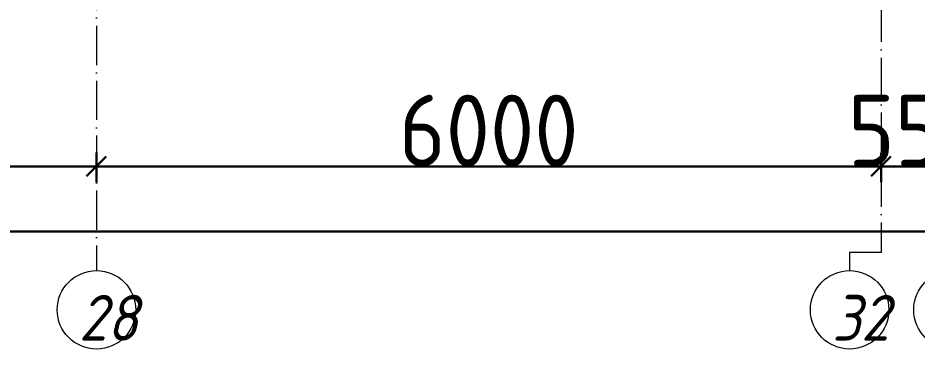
# Model space of a CAD drawing. Header units: millimetres. Extents: x -17017 to 628417, y -109036 to 199237.
# Drawn here: x 561860 to 568735, y -38224 to -35691 of the extents above; entities that cross this region are included whole.
import ezdxf

# ---------------------------------------------------------------- set-up
doc = ezdxf.new("R2010")
doc.units = ezdxf.units.MM
doc.linetypes.add('50_200_ШТРИХ_1Т_ш5_п1_п1_', pattern=[700, 500, -100, 0, -100])
for name, color, linetype, lineweight in [('A-____-____-DIMS', 7, 'Continuous', 9), ('S-GRID-____-IDEN', 7, 'Continuous', 9), ('S-GRID-____-OTLN-1', 7, '50_200_ШТРИХ_1Т_ш5_п1_п1_', 9), ('стяжа', 7, 'Continuous', 30)]:
    doc.layers.add(name, color=color, linetype=linetype, lineweight=lineweight)
doc.styles.add('ISOCPEUR_I_9', font='isocpeui.ttf', dxfattribs={"width": 0.9, "height": 250})
doc.styles.add('СПДС', font='isocpeur.ttf', dxfattribs={"width": 0.9})
doc.dimstyles.new('ISO-2_5_0_9К_БОЛЬШОЙ_ОСИ', dxfattribs={"dimscale": 304.8, "dimtxt": 248.995294, "dimasz": 0.492126, "dimexe": 0.393701, "dimexo": 0, "dimgap": 0, "dimtad": 1, "dimdec": 0, "dimzin": 0, "dimdsep": 46, "dimtxsty": 'ISOCPEUR_I_9', "dimblk1": 'OBLIQUE', "dimblk2": 'OBLIQUE', "dimsah": 1, "dimcen": 0.09, "dimdle": 0.393701, "dimazin": 0, "dimtfac": 1, "dimtdec": 4, "dimtix": 1, "dimtmove": 0, "dimatfit": 3, "dimfxl": 1, "dimtvp": 1, "dimtolj": 1, "dimtzin": 0, "dimarcsym": 2})

# ---------------------------------------------------------------- blocks, each defined once
blk = doc.blocks.new('Ось сетки - Круг_Ø6_00__ISO-2_5_0_9K_-25732049-АР1_План отверстий 3 этажа в осях 1-64_Ю-ЯЯ')
at = {"layer": 'S-GRID-____-IDEN'}
blk.add_circle((0, 0), 3, dxfattribs=at)
blk = doc.blocks.new('_Oblique')
at = {"color": 0, "linetype": 'ByBlock', "lineweight": -2}
blk.add_line((-0.5, -0.5), (0.5, 0.5), dxfattribs=at)
blk = doc.blocks.new('*D2947')
at = {"layer": 'A-____-____-DIMS', "color": 0, "lineweight": -2, "transparency": 16777216}
for p, q in [((319720.7, -33068.9), (319720.7, -33295)), ((322720.7, -33068.9), (322720.7, -33295)), ((319600.7, -33175), (322840.7, -33175))]:
    blk.add_line(p, q, dxfattribs=at)
at = {"layer": 'Defpoints', "color": 0, "transparency": 16777216}
for p in [(319720.7, -33068.9), (322720.7, -33068.9), (322720.7, -33175)]:
    blk.add_point(p, dxfattribs=at)
at = {"layer": 'A-____-____-DIMS', "color": 0, "lineweight": -2, "transparency": 16777216, "xscale": 150, "yscale": 150, "zscale": 150, "rotation": 180}
blk.add_blockref('_Oblique', (319720.7, -33175), dxfattribs=at)
at = {"layer": 'A-____-____-DIMS', "color": 0, "lineweight": -2, "transparency": 16777216, "xscale": 150, "yscale": 150, "zscale": 150}
blk.add_blockref('_Oblique', (322720.7, -33175), dxfattribs=at)
at = {"layer": 'A-____-____-DIMS', "color": 0, "transparency": 16777216, "insert": (321220.7, -32900.7), "char_height": 548.64, "attachment_point": 5, "style": 'СПДС'}
blk.add_mtext('\\A1;3000', dxfattribs=at)
blk = doc.blocks.new('*D2948')
at = {"layer": 'A-____-____-DIMS', "color": 0, "lineweight": -2, "transparency": 16777216}
for p, q in [((322720.7, -33068.9), (322720.7, -33295)), ((328720.7, -33068.9), (328720.7, -33295)), ((322600.7, -33175), (328840.7, -33175))]:
    blk.add_line(p, q, dxfattribs=at)
at = {"layer": 'Defpoints', "color": 0, "transparency": 16777216}
for p in [(322720.7, -33068.9), (328720.7, -33068.9), (328720.7, -33175)]:
    blk.add_point(p, dxfattribs=at)
at = {"layer": 'A-____-____-DIMS', "color": 0, "lineweight": -2, "transparency": 16777216, "xscale": 150, "yscale": 150, "zscale": 150, "rotation": 180}
blk.add_blockref('_Oblique', (322720.7, -33175), dxfattribs=at)
at = {"layer": 'A-____-____-DIMS', "color": 0, "lineweight": -2, "transparency": 16777216, "xscale": 150, "yscale": 150, "zscale": 150}
blk.add_blockref('_Oblique', (328720.7, -33175), dxfattribs=at)
at = {"layer": 'A-____-____-DIMS', "color": 0, "transparency": 16777216, "insert": (325720.7, -32900.7), "char_height": 548.64, "attachment_point": 5, "style": 'СПДС'}
blk.add_mtext('\\A1;6000', dxfattribs=at)
blk = doc.blocks.new('*D2949')
at = {"layer": 'A-____-____-DIMS', "color": 0, "lineweight": -2, "transparency": 16777216}
for p, q in [((328720.7, -33068.9), (328720.7, -33295)), ((329270.7, -33068.9), (329270.7, -33295)), ((328720.7, -33175), (328570.7, -33175)), ((328720.7, -33175), (329270.7, -33175)), ((329270.7, -33175), (329420.7, -33175))]:
    blk.add_line(p, q, dxfattribs=at)
at = {"layer": 'Defpoints', "color": 0, "transparency": 16777216}
for p in [(328720.7, -33068.9), (329270.7, -33068.9), (329270.7, -33175)]:
    blk.add_point(p, dxfattribs=at)
at = {"layer": 'A-____-____-DIMS', "color": 0, "lineweight": -2, "transparency": 16777216, "xscale": 150, "yscale": 150, "zscale": 150}
blk.add_blockref('_Oblique', (328720.7, -33175), dxfattribs=at)
at = {"layer": 'A-____-____-DIMS', "color": 0, "lineweight": -2, "transparency": 16777216, "xscale": 150, "yscale": 150, "zscale": 150, "rotation": 180}
blk.add_blockref('_Oblique', (329270.7, -33175), dxfattribs=at)
at = {"layer": 'A-____-____-DIMS', "color": 0, "transparency": 16777216, "insert": (328995.7, -32900.7), "char_height": 548.64, "attachment_point": 5, "style": 'СПДС'}
blk.add_mtext('\\A1;550', dxfattribs=at)
blk = doc.blocks.new('*D2959')
at = {"layer": 'A-____-____-DIMS', "color": 0, "lineweight": -2, "transparency": 16777216}
for p, q in [((281420.7, -33565.7), (281420.7, -33791.8)), ((354820.7, -33565.7), (354820.7, -33791.8)), ((281300.7, -33671.8), (354940.7, -33671.8))]:
    blk.add_line(p, q, dxfattribs=at)
at = {"layer": 'Defpoints', "color": 0, "transparency": 16777216}
for p in [(281420.7, -33565.7), (354820.7, -33565.7), (354820.7, -33671.8)]:
    blk.add_point(p, dxfattribs=at)
at = {"layer": 'A-____-____-DIMS', "color": 0, "lineweight": -2, "transparency": 16777216, "xscale": 150, "yscale": 150, "zscale": 150, "rotation": 180}
blk.add_blockref('_Oblique', (281420.7, -33671.8), dxfattribs=at)
at = {"layer": 'A-____-____-DIMS', "color": 0, "lineweight": -2, "transparency": 16777216, "xscale": 150, "yscale": 150, "zscale": 150}
blk.add_blockref('_Oblique', (354820.7, -33671.8), dxfattribs=at)
at = {"layer": 'A-____-____-DIMS', "color": 0, "transparency": 16777216, "insert": (318120.7, -33397.5), "char_height": 548.64, "attachment_point": 5, "style": 'СПДС'}
blk.add_mtext('\\A1;73400', dxfattribs=at)
blk = doc.blocks.new('3эт')
at = {"layer": 'S-GRID-____-OTLN-1', "color": 251, "ltscale": 0.6, "true_color": 0x636466}
for p, q in [((322720.7, 4029.4), (322720.7, -33971.9)), ((328720.7, 3785.7), (328720.7, -33833.1)), ((328480.3, -33833.1), (328480.3, -33971.9)), ((328720.7, -33833.1), (328480.3, -33833.1))]:
    blk.add_line(p, q, dxfattribs=at)
at = {"layer": 'S-GRID-____-IDEN', "xscale": 99.99999999999993, "yscale": 99.99999999999993, "zscale": 99.99999999999993, "rotation": 180}
for p in [(322720.7, -34271.9), (328480.3, -34271.9), (329270.7, -34271.9)]:
    blk.add_blockref('Ось сетки - Круг_Ø6_00__ISO-2_5_0_9K_-25732049-АР1_План отверстий 3 этажа в осях 1-64_Ю-ЯЯ', p, dxfattribs=at)
at = {"layer": 'S-GRID-____-IDEN', "char_height": 350, "width": 404.05, "attachment_point": 1, "style": 'ISOCPEUR_I_9'}
for s, insert in [('28', (322586.3, -34157.9)), ('32', (328345.9, -34157.9))]:
    blk.add_mtext(s, dxfattribs=dict(at, insert=insert))
at = {"layer": 'A-____-____-DIMS'}
for base, p1, p2, override, picture, middle in [((322720.7, -33175), (319720.7, -33068.9), (322720.7, -33068.9), {"dimtxt": 1.8, "dimpost": '<>', "dimtxsty": 'СПДС', "dimfxl": 3000}, '*D2947', (321220.7, -32900.7)), ((328720.7, -33175), (322720.7, -33068.9), (328720.7, -33068.9), {"dimtxt": 1.8, "dimpost": '<>', "dimtxsty": 'СПДС', "dimfxl": 6000}, '*D2948', (325720.7, -32900.7)), ((329270.7, -33175), (328720.7, -33068.9), (329270.7, -33068.9), {"dimtxt": 1.8, "dimpost": '<>', "dimtxsty": 'СПДС', "dimfxl": 550}, '*D2949', (328995.7, -32900.7)), ((354820.7, -33671.8), (281420.7, -33565.7), (354820.7, -33565.7), {"dimtxt": 1.8, "dimpost": '<>', "dimtxsty": 'СПДС', "dimfxl": 73400}, '*D2959', (318120.7, -33397.5))]:
    dim = blk.add_linear_dim(base=base, p1=p1, p2=p2, dimstyle='ISO-2_5_0_9К_БОЛЬШОЙ_ОСИ', override=override, dxfattribs=at)
    dim.commit()
    dim.dimension.update_dxf_attribs({"geometry": picture, "text_midpoint": middle})

msp = doc.modelspace()

# ---------------------------------------------------------------- block references
at = {"layer": 'стяжа'}
msp.add_blockref('3эт', (239739.3, -3652.2), dxfattribs=at)

doc.saveas('drawing.dxf')
